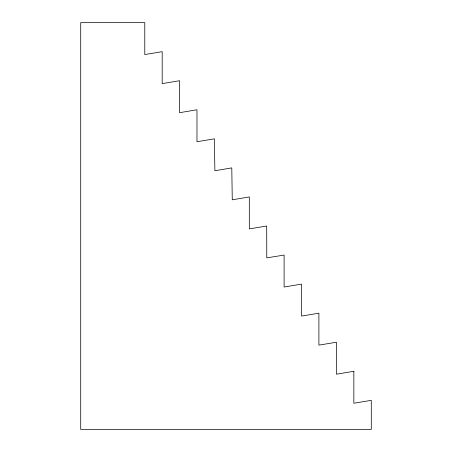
<?xml version="1.0" encoding="UTF-8"?>
<svg xmlns="http://www.w3.org/2000/svg" width="452" height="452" viewBox="0 0 452 452"><rect width="100%" height="100%" fill="white"/><g stroke="black" fill="none" stroke-linecap="round" stroke-linejoin="round"><path stroke-width="0.68" d="M353.859 371.284L353.848 403.246L371.284 400.342L371.284 429.4L80.716 429.4L80.716 22.6L144.781 22.6L144.781 54.562L162.183 51.658L162.183 83.62L179.58 80.716L179.58 112.678L196.982 109.774L196.982 141.736L214.384 138.826L214.881 170.749L231.786 167.884L232.266 199.807L249.312 196.942L249.312 228.904L266.708 226L266.776 257.889L284.105 255.058L284.105 287.02L301.501 284.116L301.501 316.078L318.897 313.174L318.897 345.136L336.429 342.226L336.429 374.194L353.859 371.284"/></g></svg>
